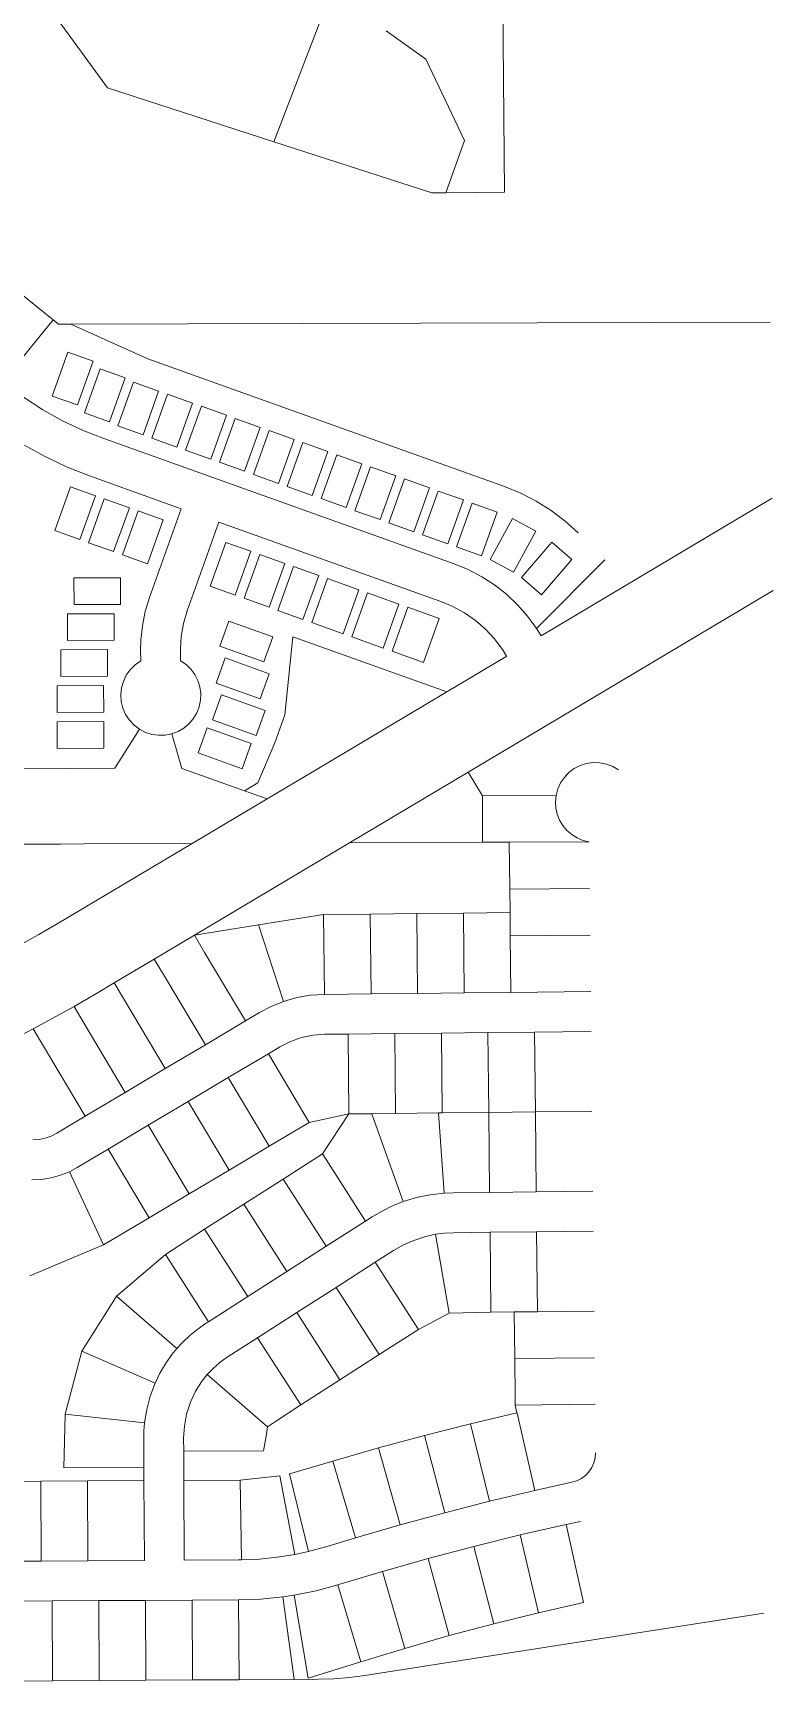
# Model space of a CAD drawing. Header units: feet. Extents: x 865220 to 2841409, y -2240498 to 948907.
# Drawn here: x 2840280 to 2841392, y 944801 to 947277 of the extents above; entities that cross this region are included whole.
import ezdxf

# ---------------------------------------------------------------- set-up
doc = ezdxf.new("R2010")
doc.units = ezdxf.units.FT
doc.header["$LTSCALE"] = 0.015
doc.header["$MEASUREMENT"] = 0
doc.layers.add('Dakota County Parcels', color=7, linetype='Continuous')

msp = doc.modelspace()

# ---------------------------------------------------------------- linework, layer by layer
at = {"layer": 'Dakota County Parcels', "lineweight": 5}
for p, q in [((2840392.1, 947194.3), (2840262.6, 947372.2)), ((2840711.1, 947293.1), (2840642.1, 947113.3)), ((2840810.9, 947279.6), (2840870.3, 947237.2)), ((2840870.3, 947237.2), (2840928.3, 947115.2)), ((2840642.1, 947113.3), (2840392.1, 947194.3)), ((2840642.1, 947113.3), (2840879.4, 947036.4)), ((2840928.3, 947115.2), (2840900.3, 947036.6)), ((2840900.3, 947036.6), (2840879.4, 947036.4)), ((2840900.3, 947036.6), (2840988.4, 947037.3)), ((2840253.7, 946891.7), (2840310.7, 946845.7)), ((2840235.3, 946752.4), (2840310.7, 946845.7)), ((2840310.7, 946845.7), (2840318.7, 946839.2)), ((2840318.7, 946839.2), (2840337.4, 946839.3)), ((2840337.4, 946839.3), (2841387.5, 946842.3)), ((2840337.4, 946839.3), (2840452.6, 946787.2)), ((2840309.3, 946731.3), (2840332.9, 946797.2)), ((2840332.9, 946797.2), (2840370.5, 946783.7)), ((2840370.5, 946783.7), (2840347, 946717.8)), ((2840452.6, 946787.2), (2840988.3, 946595.5)), ((2840381.2, 946772), (2840357.6, 946706.1)), ((2840381.2, 946772), (2840418.9, 946758.5)), ((2840418.9, 946758.5), (2840395.3, 946692.6)), ((2840407.9, 946686.3), (2840431.5, 946752.2)), ((2840431.5, 946752.2), (2840469.1, 946738.8)), ((2840347, 946717.8), (2840309.3, 946731.3)), ((2840469.1, 946738.8), (2840445.6, 946672.8)), ((2840482.3, 946734), (2840458.8, 946668.1)), ((2840520, 946720.6), (2840482.3, 946734)), ((2840357.6, 946706.1), (2840395.3, 946692.6)), ((2840496.4, 946654.7), (2840520, 946720.6)), ((2840533.2, 946715.9), (2840509.6, 946649.9)), ((2840570.8, 946702.4), (2840533.2, 946715.9)), ((2840445.6, 946672.8), (2840407.9, 946686.3)), ((2840547.3, 946636.5), (2840570.8, 946702.4)), ((2840560.4, 946631.8), (2840584, 946697.7)), ((2840621.7, 946684.2), (2840584, 946697.7)), ((2840598.1, 946618.3), (2840621.7, 946684.2)), ((2840611.3, 946613.6), (2840634.8, 946679.5)), ((2840672.5, 946666), (2840634.8, 946679.5)), ((2840386.9, 946667.3), (2840912.9, 946479.1)), ((2840458.8, 946668.1), (2840496.4, 946654.7)), ((2840648.9, 946600.1), (2840672.5, 946666)), ((2840662.1, 946595.4), (2840685.7, 946661.3)), ((2840723.3, 946647.8), (2840685.7, 946661.3)), ((2840509.6, 946649.9), (2840547.3, 946636.5)), ((2840560.4, 946631.8), (2840598.1, 946618.3)), ((2840699.8, 946581.9), (2840723.3, 946647.8)), ((2840713, 946577.2), (2840736.5, 946643.1)), ((2840774.2, 946629.6), (2840736.5, 946643.1)), ((2840750.6, 946563.7), (2840774.2, 946629.6)), ((2840366.7, 946610.8), (2840503.1, 946562)), ((2840611.3, 946613.6), (2840648.9, 946600.1)), ((2840763.8, 946559), (2840787.4, 946624.9)), ((2840825, 946611.5), (2840787.4, 946624.9)), ((2840801.5, 946545.6), (2840825, 946611.5)), ((2840814.6, 946540.8), (2840838.2, 946606.7)), ((2840875.9, 946593.3), (2840838.2, 946606.7)), ((2840313, 946529.1), (2840336.6, 946595)), ((2840336.6, 946595), (2840374.2, 946581.5)), ((2840374.2, 946581.5), (2840350.7, 946515.6)), ((2840662.1, 946595.4), (2840699.8, 946581.9)), ((2840852.3, 946527.4), (2840875.9, 946593.3)), ((2840865.5, 946522.7), (2840889, 946588.6)), ((2840926.7, 946575.1), (2840889, 946588.6)), ((2840363.8, 946510.9), (2840387.4, 946576.8)), ((2840387.4, 946576.8), (2840425.1, 946563.4)), ((2840425.1, 946563.4), (2840401.5, 946497.5)), ((2840438.2, 946558.6), (2840414.7, 946492.7)), ((2840475.9, 946545.2), (2840438.2, 946558.6)), ((2840503.1, 946562), (2840455.4, 946428.6)), ((2840713, 946577.2), (2840750.6, 946563.7)), ((2840763.8, 946559), (2840801.5, 946545.6)), ((2840903.1, 946509.2), (2840926.7, 946575.1)), ((2840916.3, 946504.5), (2840939.9, 946570.4)), ((2840977.5, 946556.9), (2840939.9, 946570.4)), ((2840954, 946491), (2840977.5, 946556.9)), ((2841043.3, 946371.1), (2841390.2, 946577.7)), ((2840452.3, 946479.3), (2840475.9, 946545.2)), ((2840559.6, 946541.8), (2840511.9, 946408.4)), ((2840559.6, 946541.8), (2840892.7, 946422.6)), ((2840814.6, 946540.8), (2840852.3, 946527.4)), ((2841000.3, 946547.2), (2840966.9, 946485.7)), ((2841035.4, 946528.2), (2841000.3, 946547.2)), ((2840350.7, 946515.6), (2840313, 946529.1)), ((2840401.5, 946497.5), (2840363.8, 946510.9)), ((2840546.5, 946445.6), (2840570.1, 946511.5)), ((2840570.1, 946511.5), (2840607.7, 946498)), ((2840865.5, 946522.7), (2840903.1, 946509.2)), ((2841002.1, 946466.6), (2841035.4, 946528.2)), ((2841059.3, 946511.8), (2841013.7, 946458.6)), ((2841089.6, 946485.7), (2841059.3, 946511.8)), ((2840414.7, 946492.7), (2840452.3, 946479.3)), ((2840607.7, 946498), (2840584.1, 946432.1)), ((2840597.3, 946427.4), (2840620.9, 946493.3)), ((2840620.9, 946493.3), (2840658.6, 946479.9)), ((2840658.6, 946479.9), (2840635, 946414)), ((2840916.3, 946504.5), (2840954, 946491)), ((2840966.9, 946485.7), (2841002.1, 946466.6)), ((2841139.3, 946485.4), (2841036.5, 946382.1)), ((2841044.1, 946432.6), (2841089.6, 946485.7)), ((2840341.8, 946458), (2840411.8, 946458.3)), ((2840342, 946418), (2840341.8, 946458)), ((2840411.8, 946458.3), (2840412, 946418.3)), ((2840648.2, 946409.2), (2840671.7, 946475.1)), ((2840671.7, 946475.1), (2840709.4, 946461.7)), ((2840709.4, 946461.7), (2840685.8, 946395.8)), ((2840699, 946391.1), (2840722.6, 946457)), ((2840722.6, 946457), (2840769.6, 946440.1)), ((2841013.7, 946458.6), (2841044.1, 946432.6)), ((2840584.1, 946432.1), (2840546.5, 946445.6)), ((2840769.6, 946440.1), (2840746.1, 946374.2)), ((2840782.8, 946435.4), (2840759.3, 946369.5)), ((2840782.8, 946435.4), (2840829.9, 946418.6)), ((2840934.1, 946166.4), (2841391.7, 946438.9)), ((2840412, 946418.3), (2840342, 946418)), ((2840635, 946414), (2840597.3, 946427.4)), ((2840685.8, 946395.8), (2840648.2, 946409.2)), ((2840829.9, 946418.6), (2840806.3, 946352.7)), ((2840843.1, 946413.9), (2840819.5, 946348)), ((2840843.1, 946413.9), (2840890.2, 946397)), ((2840332.1, 946404), (2840402.1, 946404.3)), ((2840332.2, 946364), (2840332.1, 946404)), ((2840402.1, 946404.3), (2840402.2, 946364.3)), ((2840574.5, 946393.1), (2840561.1, 946355.4)), ((2840640.4, 946369.5), (2840574.5, 946393.1)), ((2840746.1, 946374.2), (2840699, 946391.1)), ((2840890.2, 946397), (2840866.6, 946331.1)), ((2841043.3, 946371.1), (2841036.5, 946382.1)), ((2840402.2, 946364.3), (2840332.2, 946364)), ((2840627, 946331.9), (2840640.4, 946369.5)), ((2840658.6, 946252.2), (2840670.6, 946369.4)), ((2840670.6, 946369.4), (2840901.6, 946286.7)), ((2840759.3, 946369.5), (2840806.3, 946352.7)), ((2840322.2, 946350), (2840392.2, 946350.3)), ((2840322.3, 946310), (2840322.2, 946350)), ((2840392.2, 946350.3), (2840392.3, 946310.3)), ((2840442, 946350.2), (2840442.1, 946333.3)), ((2840502, 946350.5), (2840502.1, 946333.5)), ((2840568.9, 946337.8), (2840555.4, 946300.1)), ((2840561.1, 946355.4), (2840627, 946331.9)), ((2840634.8, 946314.2), (2840568.9, 946337.8)), ((2840866.6, 946331.1), (2840819.5, 946348)), ((2840991.7, 946340.4), (2840901.6, 946286.7)), ((2840392.3, 946310.3), (2840322.3, 946310)), ((2840621.3, 946276.5), (2840634.8, 946314.2)), ((2840316.5, 946295.9), (2840386.5, 946296.2)), ((2840316.7, 946256), (2840316.5, 946295.9)), ((2840386.5, 946296.2), (2840386.7, 946256.2)), ((2840563.3, 946282.4), (2840549.8, 946244.8)), ((2840555.4, 946300.1), (2840621.3, 946276.5)), ((2840629.2, 946258.9), (2840563.3, 946282.4)), ((2840615.7, 946221.2), (2840629.2, 946258.9)), ((2840386.7, 946256.2), (2840316.7, 946256)), ((2840316.7, 946242), (2840386.7, 946242.2)), ((2840316.8, 946202), (2840316.7, 946242)), ((2840386.7, 946242.2), (2840386.8, 946202.3)), ((2840541.9, 946232.7), (2840528.5, 946195.1)), ((2840607.9, 946209.2), (2840541.9, 946232.7)), ((2840549.8, 946244.8), (2840615.7, 946221.2)), ((2840643.6, 946210.2), (2840658.6, 946252.2)), ((2840403.5, 946172.4), (2840440.3, 946230.7)), ((2840503.9, 946172), (2840488.9, 946223.8)), ((2840594.4, 946171.5), (2840607.9, 946209.2)), ((2840618, 946150.4), (2840643.6, 946210.2)), ((2840386.8, 946202.3), (2840316.8, 946202)), ((2840528.5, 946195.1), (2840594.4, 946171.5)), ((2840597.8, 946138.4), (2840503.9, 946172)), ((2840755.5, 946060), (2840934.1, 946166.4)), ((2840934.1, 946166.4), (2840955.3, 946130.9)), ((2840597.8, 946138.4), (2840618, 946150.4)), ((2840632, 946126.2), (2840597.8, 946138.4)), ((2840632, 946126.2), (2840519.3, 946059.1)), ((2840955.3, 946130.9), (2841065.9, 946131.4)), ((2840955.3, 946130.9), (2840955.6, 946060.9)), ((2840314.3, 945937), (2840519.3, 946059.1)), ((2840519.3, 946059.1), (2840356.7, 946058.4)), ((2840522.7, 945921.4), (2840755.5, 946060.1)), ((2840955.6, 946060.9), (2840755.5, 946060)), ((2840321.7, 946058.2), (2840266.9, 946058)), ((2840356.7, 946058.4), (2840321.7, 946058.2)), ((2840996.4, 945990.4), (2841116.3, 945991.6)), ((2840522.7, 945921.4), (2840619, 945936.8)), ((2840619, 945936.8), (2840716.7, 945952.4)), ((2840619, 945936.8), (2840656.7, 945821.9)), ((2840716.7, 945952.4), (2840786.8, 945953.2)), ((2840716.7, 945952.4), (2840718, 945832.5)), ((2840786.8, 945953.2), (2840856.7, 945953.9)), ((2840786.8, 945953.2), (2840788, 945833.2)), ((2840856.7, 945953.9), (2840926.7, 945954.6)), ((2840856.7, 945953.9), (2840858, 945833.9)), ((2840926.7, 945954.6), (2840996.7, 945955.4)), ((2840926.7, 945954.6), (2840928, 945834.6)), ((2840462.5, 945885.6), (2840522.7, 945921.4)), ((2840522.7, 945921.4), (2840538, 945895.6)), ((2840997.1, 945920.4), (2841117.1, 945921.6)), ((2840997.1, 945920.4), (2840998, 945835.4)), ((2840538, 945895.6), (2840599.4, 945792.5)), ((2840402.4, 945849.8), (2840462.5, 945885.6)), ((2840477.9, 945859.8), (2840462.5, 945885.6)), ((2840375.7, 945833.9), (2840402.4, 945849.8)), ((2840417.7, 945824), (2840402.4, 945849.8)), ((2840539.3, 945756.7), (2840477.9, 945859.8)), ((2840998, 945835.4), (2841118, 945836.6)), ((2840280.6, 945780.6), (2840342.1, 945814.3)), ((2840342.1, 945814.3), (2840375.7, 945833.9)), ((2840357.4, 945788.5), (2840342.1, 945814.3)), ((2840479.1, 945720.9), (2840417.7, 945824)), ((2840788, 945833.2), (2840718, 945832.5)), ((2840858, 945833.9), (2840788, 945833.2)), ((2840928, 945834.6), (2840858, 945833.9)), ((2840998, 945835.4), (2840928, 945834.6)), ((2840419, 945685.1), (2840357.4, 945788.5)), ((2840599.4, 945792.5), (2840539.3, 945756.7)), ((2840620.4, 945805.1), (2840599.4, 945792.5)), ((2840296, 945754.8), (2840280.6, 945780.6)), ((2840753.6, 945772.8), (2840718.6, 945772.5)), ((2840823.6, 945773.6), (2840753.6, 945772.8)), ((2840754.9, 945652.9), (2840753.6, 945772.8)), ((2840893.6, 945774.3), (2840823.6, 945773.6)), ((2840824.9, 945653.6), (2840823.6, 945773.6)), ((2840963.6, 945775), (2840893.6, 945774.3)), ((2840894.9, 945654.3), (2840893.6, 945774.3)), ((2841033.6, 945775.7), (2840963.6, 945775)), ((2840964.9, 945655), (2840963.6, 945775)), ((2841118.6, 945776.6), (2841033.6, 945775.7)), ((2841034.8, 945655.8), (2841033.6, 945775.7)), ((2840358.9, 945649.3), (2840296, 945754.8)), ((2840539.3, 945756.7), (2840479.1, 945720.9)), ((2840633.8, 945743.2), (2840573.7, 945707.4)), ((2840651.1, 945753.5), (2840633.8, 945743.2)), ((2840695.2, 945640.1), (2840633.8, 945743.2)), ((2840479.1, 945720.9), (2840419, 945685.1)), ((2840573.7, 945707.4), (2840513.6, 945671.6)), ((2840635.1, 945604.3), (2840573.7, 945707.4)), ((2840419, 945685.1), (2840358.9, 945649.3)), ((2840513.6, 945671.6), (2840453.4, 945635.8)), ((2840575, 945568.5), (2840513.6, 945671.6)), ((2840358.9, 945649.3), (2840316, 945623.8)), ((2840695.2, 945640.1), (2840635.1, 945604.3)), ((2840754.9, 945652.9), (2840695.2, 945640.1)), ((2840754.9, 945652.9), (2840714.9, 945592.9)), ((2840789.4, 945653.2), (2840754.9, 945652.9)), ((2840789.4, 945653.2), (2840792.9, 945643.2)), ((2840792.9, 945643.2), (2840836.4, 945521.2)), ((2840889.3, 945654.3), (2840897.6, 945533.9)), ((2841034.8, 945655.8), (2840964.9, 945655)), ((2840964.9, 945655), (2840966.1, 945535.1)), ((2841119.8, 945656.7), (2841034.8, 945655.8)), ((2841034.8, 945655.8), (2841036.1, 945535.8)), ((2840453.4, 945635.8), (2840393.3, 945600)), ((2840514.8, 945532.7), (2840453.4, 945635.8)), ((2840393.3, 945600), (2840346.7, 945572.2)), ((2840454.7, 945496.9), (2840393.3, 945600)), ((2840635.1, 945604.3), (2840575, 945568.5)), ((2840714.9, 945592.9), (2840656, 945555.1)), ((2840714.9, 945592.9), (2840720.4, 945584.4)), ((2840335.1, 945566.1), (2840346.7, 945572.2)), ((2840386.2, 945456.1), (2840335.1, 945566.1)), ((2840575, 945568.5), (2840514.8, 945532.7)), ((2840720.4, 945584.4), (2840779.7, 945491.9)), ((2840656, 945555.1), (2840597.1, 945517.4)), ((2840656, 945555.1), (2840720.7, 945454.1)), ((2840514.8, 945532.7), (2840454.7, 945496.9)), ((2840597.1, 945517.4), (2840538.1, 945479.6)), ((2840597.1, 945517.4), (2840661.8, 945416.4)), ((2840911.2, 945534.5), (2840897.6, 945533.9)), ((2840911.2, 945534.5), (2840966.1, 945535.1)), ((2840966.1, 945535.1), (2841036.1, 945535.8)), ((2841036.1, 945535.8), (2841121.1, 945536.7)), ((2840454.7, 945496.9), (2840386.2, 945456.1)), ((2840720.7, 945454.1), (2840779.7, 945491.9)), ((2840779.7, 945491.9), (2840789.5, 945498.2)), ((2840538.1, 945479.6), (2840479.2, 945441.9)), ((2840538.1, 945479.6), (2840602.9, 945378.6)), ((2840905.1, 945353.8), (2840884.9, 945472.1)), ((2840911.8, 945474.5), (2840966.7, 945475.1)), ((2840966.7, 945475.1), (2841036.7, 945475.8)), ((2840968, 945355.1), (2840966.7, 945475.1)), ((2841036.7, 945475.8), (2841121.7, 945476.7)), ((2841038, 945355.8), (2841036.7, 945475.8)), ((2840386.2, 945456.1), (2840275.6, 945409.7)), ((2840479.2, 945441.9), (2840415.1, 945387)), ((2840479.2, 945441.9), (2840543.9, 945340.8)), ((2840661.8, 945416.4), (2840720.7, 945454.1)), ((2840794.4, 945430.1), (2840821.9, 945447.7)), ((2840602.9, 945378.6), (2840661.8, 945416.4)), ((2840735.5, 945392.3), (2840794.4, 945430.1)), ((2840859.2, 945329.1), (2840794.4, 945430.1)), ((2840676.6, 945354.6), (2840735.5, 945392.3)), ((2840800.2, 945291.3), (2840735.5, 945392.3)), ((2840399.5, 945368.8), (2840353.8, 945296.3)), ((2840405.9, 945379.1), (2840399.5, 945368.8)), ((2840415.1, 945387), (2840405.9, 945379.1)), ((2840405.9, 945379.1), (2840496.6, 945300.6)), ((2840543.9, 945340.8), (2840602.9, 945378.6)), ((2840617.6, 945316.8), (2840676.6, 945354.6)), ((2840741.3, 945253.5), (2840676.6, 945354.6)), ((2840859.2, 945329.1), (2840905.1, 945353.8)), ((2840905.1, 945353.8), (2840968, 945355.1)), ((2840968, 945355.1), (2841003, 945355.5)), ((2840968, 945355.1), (2840968, 945355.1)), ((2841003, 945355.5), (2841038, 945355.8)), ((2841003, 945355.5), (2841003.7, 945285.5)), ((2841038, 945355.8), (2841123, 945356.7)), ((2840541, 945339), (2840543.9, 945340.8)), ((2840573.4, 945288.5), (2840617.6, 945316.8)), ((2840682.4, 945215.8), (2840617.6, 945316.8)), ((2840800.2, 945291.3), (2840859.2, 945329.1)), ((2840353.8, 945296.3), (2840328.6, 945201.8)), ((2840353.8, 945296.3), (2840463.7, 945248.4)), ((2840496.6, 945300.6), (2840489.1, 945291.3)), ((2840504.8, 945309.4), (2840496.6, 945300.6)), ((2840550.2, 945270), (2840542, 945261.3)), ((2840741.3, 945253.5), (2840800.2, 945291.3)), ((2841003.7, 945285.5), (2841123.7, 945286.7)), ((2841003.7, 945285.5), (2841004.3, 945227.5)), ((2840542, 945261.3), (2840534.5, 945251.9)), ((2840632.7, 945182.8), (2840542, 945261.3)), ((2840682.4, 945215.8), (2840741.3, 945253.5)), ((2841004.3, 945227.5), (2841004.4, 945215.5)), ((2840328.6, 945201.8), (2840326.9, 945121.2)), ((2840328.6, 945201.8), (2840447.8, 945188.7)), ((2840643.1, 945189.7), (2840682.4, 945215.8)), ((2841007, 945204.1), (2840937.4, 945187.5)), ((2841004.4, 945215.5), (2841124.4, 945216.7)), ((2841004.4, 945215.5), (2841007, 945204.1)), ((2841007, 945204.1), (2841007.2, 945203.5)), ((2841007.2, 945203.5), (2841033.8, 945087.2)), ((2840626.7, 945146.8), (2840630.4, 945168.9)), ((2840630.4, 945168.9), (2840632.7, 945182.8)), ((2840632.7, 945182.8), (2840643.1, 945189.7)), ((2840868.1, 945169.8), (2840799.1, 945151.1)), ((2840937.4, 945187.5), (2840868.1, 945169.8)), ((2840868.1, 945169.8), (2840898.7, 945053.9)), ((2840937.4, 945187.5), (2840966.1, 945071.1)), ((2840446.9, 945121.9), (2840446.6, 945165.2)), ((2840506.7, 945146.2), (2840506.6, 945165.6)), ((2840506.7, 945146.2), (2840626.7, 945146.8)), ((2840507, 945102.5), (2840506.7, 945146.2)), ((2840799.1, 945151.1), (2840730.4, 945131.1)), ((2840799.1, 945151.1), (2840831.6, 945035.6)), ((2840326.9, 945121.2), (2840446.9, 945121.9)), ((2840446.9, 945121.9), (2840447, 945102.2)), ((2840730.4, 945131.1), (2840665.4, 945112.1)), ((2840730.4, 945131.1), (2840764.7, 945016.2)), ((2840292, 945101.3), (2840232, 945101)), ((2840362, 945101.7), (2840292, 945101.3)), ((2840292, 945101.3), (2840292.7, 944981.3)), ((2840447, 945102.2), (2840362, 945101.7)), ((2840362, 945101.7), (2840362.7, 944981.7)), ((2840447.7, 944982.2), (2840447, 945102.2)), ((2840507, 945102.5), (2840591.4, 945103)), ((2840507.6, 944982.5), (2840507, 945102.5)), ((2840591.4, 945103), (2840651, 945109.1)), ((2840591.4, 945103), (2840593.5, 944983)), ((2840651, 945109.1), (2840673.4, 944991.2)), ((2840665.4, 945112.1), (2840693.9, 944995.6)), ((2841089.6, 945099.6), (2841033.8, 945087.2)), ((2840966.1, 945071.1), (2840898.7, 945053.9)), ((2841033.8, 945087.2), (2840966.1, 945071.1)), ((2840898.7, 945053.9), (2840831.6, 945035.6)), ((2840831.6, 945035.6), (2840764.7, 945016.2)), ((2841011.7, 945020.4), (2840942.5, 945003.3)), ((2841081.1, 945036.3), (2841011.7, 945020.4)), ((2841039.5, 944903.6), (2841011.7, 945020.4)), ((2841102.3, 945040.9), (2841081.1, 945036.3)), ((2841107, 944919.1), (2841081.1, 945036.3)), ((2840673.4, 944991.2), (2840693.9, 944995.6)), ((2840693.9, 944995.6), (2840723.7, 945003.7)), ((2840764.7, 945016.2), (2840723.7, 945003.7)), ((2840942.5, 945003.3), (2840873.6, 944985)), ((2840972.3, 944887), (2840942.5, 945003.3)), ((2840292.7, 944981.3), (2840232.7, 944981)), ((2840362.7, 944981.7), (2840292.7, 944981.3)), ((2840447.7, 944982.2), (2840362.7, 944981.7)), ((2840588.8, 944983), (2840507.6, 944982.5)), ((2840588.8, 944983), (2840593.5, 944983)), ((2840873.6, 944985), (2840805.1, 944965.6)), ((2840905.4, 944869.3), (2840873.6, 944985)), ((2840737.9, 944945.3), (2840741.4, 944946.4)), ((2840772.5, 944829.9), (2840737.9, 944945.3)), ((2840805.1, 944965.6), (2840741.4, 944946.4)), ((2840838.9, 944849.9), (2840805.1, 944965.6)), ((2840309.2, 944921.4), (2840239.2, 944921)), ((2840379.2, 944921.8), (2840309.2, 944921.4)), ((2840309.9, 944801.4), (2840309.2, 944921.4)), ((2840449.2, 944922.2), (2840379.2, 944921.8)), ((2840379.9, 944801.8), (2840379.2, 944921.8)), ((2840519.2, 944922.6), (2840449.2, 944922.2)), ((2840449.9, 944802.2), (2840449.2, 944922.2)), ((2840589.2, 944923), (2840519.2, 944922.6)), ((2840519.9, 944802.6), (2840519.2, 944922.6)), ((2840590, 944803), (2840589.2, 944923)), ((2840655.8, 944927.6), (2840672.8, 944930.2)), ((2840672.5, 944803.4), (2840655.8, 944927.6)), ((2840693.7, 944805.1), (2840672.8, 944930.2)), ((2840778.9, 944809.3), (2841377.7, 944903.1)), ((2841039.5, 944903.6), (2840972.3, 944887)), ((2841107, 944919.1), (2841039.5, 944903.6)), ((2840972.3, 944887), (2840905.4, 944869.3)), ((2840838.9, 944849.9), (2840772.5, 944829.9)), ((2840905.4, 944869.3), (2840838.9, 944849.9)), ((2840772.5, 944829.9), (2840693.7, 944805.1)), ((2840239.9, 944801), (2840309.9, 944801.4)), ((2840309.9, 944801.4), (2840379.9, 944801.8)), ((2840379.9, 944801.8), (2840449.9, 944802.2)), ((2840449.9, 944802.2), (2840519.9, 944802.6)), ((2840519.9, 944802.6), (2840590, 944803)), ((2840590, 944803), (2840672.5, 944803.4)), ((2840672.5, 944803.4), (2840708.8, 944803.7))]:
    msp.add_line(p, q, dxfattribs=at)
for points in [[(2840988.4, 947037.3), (2840985.5, 947376.8), (2840985.5, 947376.8)], [(2840235.3, 946752.4), (2840264.6, 946730.4), (2840295.4, 946710.5)], [(2840295.4, 946710.5), (2840324.9, 946694.1), (2840355.5, 946679.7), (2840386.9, 946667.3)], [(2840264.6, 946659), (2840297.6, 946640.7), (2840331.6, 946624.6), (2840366.7, 946610.8)], [(2841098.8, 946525.7), (2841079.4, 946543.5), (2841058.4, 946559.5), (2841036.1, 946573.5), (2841012.7, 946585.6), (2840988.3, 946595.5)], [(2841036.5, 946382.1), (2841023.1, 946400.5), (2841008, 946417.7), (2840991.4, 946433.4), (2840973.5, 946447.5), (2840954.3, 946459.9), (2840934.1, 946470.5), (2840912.9, 946479.1)], [(2840455.4, 946428.6), (2840449, 946407.7), (2840444.7, 946386.2), (2840442.4, 946364.5), (2840442, 946350.2)], [(2840511.9, 946408.4), (2840506.4, 946389.5), (2840503, 946370.1), (2840502, 946350.5)], [(2840986.4, 946349.1), (2840973.2, 946366.7), (2840959.7, 946381.2), (2840944.7, 946394.1), (2840928.4, 946405.5), (2840911, 946415), (2840892.7, 946422.6)], [(2840442.1, 946333.3), (2840433.7, 946327.4), (2840426.4, 946320.2), (2840420.5, 946311.8), (2840416.1, 946302.6), (2840413.3, 946292.7), (2840412.3, 946282.5), (2840413, 946272.3), (2840415.4, 946262.3), (2840419.5, 946252.9), (2840425.1, 946244.4), (2840432.1, 946236.9), (2840440.3, 946230.7)], [(2840488.9, 946223.8), (2840498.3, 946227.4), (2840506.9, 946232.5), (2840514.6, 946238.9), (2840521.1, 946246.6), (2840526.2, 946255.2), (2840529.8, 946264.5), (2840531.8, 946274.3), (2840532.2, 946284.3), (2840530.9, 946294.3), (2840527.9, 946303.8), (2840523.4, 946312.8), (2840517.5, 946320.9), (2840510.3, 946327.8), (2840502.1, 946333.5)], [(2840991.7, 946340.4), (2840991.5, 946340.7), (2840986.4, 946349.1)], [(2840901.6, 946286.7), (2840699.7, 946166.5), (2840632, 946126.2)], [(2840440.3, 946230.7), (2840449.2, 946226), (2840458.9, 946223), (2840468.9, 946221.6), (2840479, 946221.8), (2840488.9, 946223.8)], [(2840266.5, 946171.2), (2840402.8, 946172.4), (2840403.5, 946172.4)], [(2841159.5, 946169.9), (2841150.9, 946175), (2841141.5, 946178.5), (2841131.7, 946180.4), (2841121.6, 946180.7), (2841111.7, 946179.3), (2841102.1, 946176.3), (2841093.2, 946171.7), (2841085.2, 946165.7), (2841078.3, 946158.5), (2841072.7, 946150.2), (2841068.5, 946141.1), (2841065.9, 946131.4)], [(2841065.9, 946131.4), (2841065, 946121.9), (2841065.6, 946112.4), (2841067.7, 946103.1), (2841071.2, 946094.2), (2841076.1, 946086), (2841082.2, 946078.7), (2841089.4, 946072.5), (2841097.5, 946067.5), (2841106.3, 946063.8), (2841115.6, 946061.6)], [(2841115.6, 946061.6), (2840995.6, 946061.1), (2840955.6, 946060.9)], [(2840995.6, 946061.1), (2840995.6, 946061.1), (2840996.4, 945990.4)], [(2840996.4, 945990.4), (2840996.7, 945955.4), (2840997.1, 945920.4)], [(2840236.5, 945893), (2840242.4, 945896.2), (2840289.3, 945922.3), (2840314.3, 945937)], [(2840656.7, 945821.9), (2840638.1, 945814.4), (2840620.4, 945805.1)], [(2840718, 945832.5), (2840697.2, 945831.1), (2840676.7, 945827.6), (2840656.7, 945821.9)], [(2840254, 945766.8), (2840254, 945766.9), (2840280.6, 945780.6)], [(2840718.6, 945772.5), (2840701, 945771.1), (2840683.6, 945767.5), (2840666.9, 945761.6), (2840651.1, 945753.5)], [(2840889.3, 945654.3), (2840824.9, 945653.6), (2840789.4, 945653.2)], [(2840964.9, 945655), (2840894.9, 945654.3), (2840889.3, 945654.3)], [(2840280.1, 945613.9), (2840289.5, 945614.5), (2840298.7, 945616.4), (2840307.6, 945619.5), (2840316, 945623.8)], [(2840278.8, 945553.9), (2840293.3, 945554.6), (2840307.6, 945556.8), (2840321.6, 945560.7), (2840335.1, 945566.1)], [(2840836.4, 945521.2), (2840820.2, 945514.7), (2840804.5, 945507), (2840789.5, 945498.2)], [(2840897.6, 945533.9), (2840876.9, 945531.6), (2840856.4, 945527.3), (2840836.4, 945521.2)], [(2840884.9, 945472.1), (2840868.3, 945468.4), (2840852.1, 945463), (2840836.6, 945456.1), (2840821.9, 945447.7)], [(2840911.8, 945474.5), (2840898.3, 945473.8), (2840884.9, 945472.1)], [(2840541, 945339), (2840528.2, 945330.1), (2840516.1, 945320.2), (2840504.8, 945309.4)], [(2840489.1, 945291.3), (2840479.5, 945277.7), (2840471, 945263.3), (2840463.7, 945248.4)], [(2840573.4, 945288.5), (2840561.3, 945279.9), (2840550.2, 945270)], [(2840463.7, 945248.4), (2840456.4, 945229.1), (2840451.1, 945209.1), (2840447.8, 945188.7)], [(2840534.5, 945251.9), (2840524.6, 945236.3), (2840516.8, 945219.7), (2840511.1, 945202.1), (2840507.7, 945184), (2840506.6, 945165.6)], [(2840447.8, 945188.7), (2840446.9, 945177), (2840446.6, 945165.2)], [(2841089.6, 945099.6), (2841097, 945101.8), (2841103.9, 945105.3), (2841110, 945109.9), (2841115.3, 945115.5), (2841119.6, 945121.9), (2841122.7, 945128.9), (2841124.6, 945136.4), (2841125.2, 945144)], [(2840593.5, 944983), (2840620.3, 944984.2), (2840647, 944986.9), (2840673.4, 944991.2)], [(2840672.8, 944930.2), (2840705.6, 944936.7), (2840737.9, 944945.3)], [(2840589.2, 944923), (2840622.6, 944924.2), (2840655.8, 944927.6)], [(2840708.8, 944803.7), (2840732.3, 944804.4), (2840755.7, 944806.3), (2840778.9, 944809.3)]]:
    msp.add_lwpolyline(points, dxfattribs=at)

doc.saveas('drawing.dxf')
